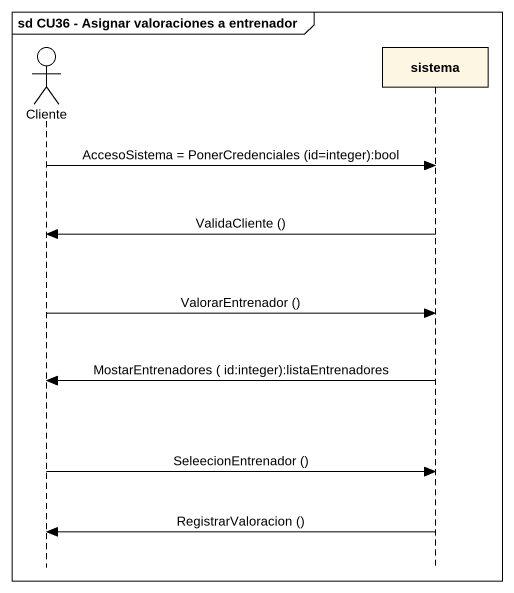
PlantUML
@startuml
mainframe sd CU36 - Asignar valoraciones a entrenador
hide footbox
actor Cliente
participant sistema

Cliente -> sistema : AccesoSistema = PonerCredenciales (id=integer):bool
sistema -> Cliente : ValidaCliente ()
Cliente -> sistema : ValorarEntrenador ()
sistema -> Cliente : MostarEntrenadores ( id:integer):listaEntrenadores
Cliente -> sistema : SeleecionEntrenador ()
sistema -> Cliente : RegistrarValoracion ()
@enduml
